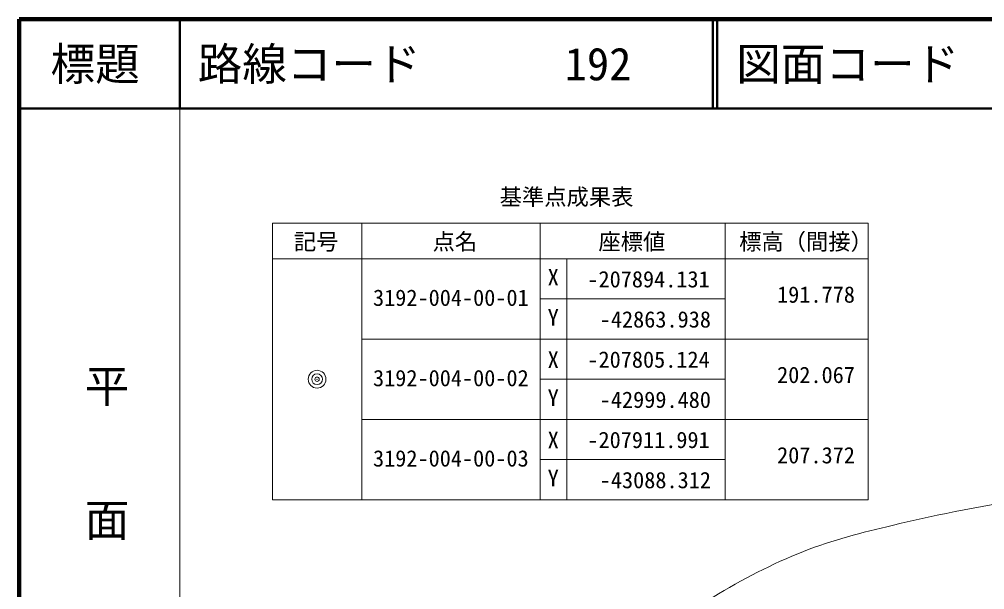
# Model space of a CAD drawing. Units: millimetres, scale not verified. Extents: x 40000 to 680003, y 20000 to 380002.
# Drawn here: x 40000 to 148236, y 316110 to 380002 of the extents above; entities that cross this region are included whole.
import ezdxf
from ezdxf.enums import TextEntityAlignment as Align

# ---------------------------------------------------------------- set-up
doc = ezdxf.new("R2010")
doc.units = ezdxf.units.MM
doc.header["$LTSCALE"] = 1000
doc.header["$PDMODE"] = 32
doc.header["$PDSIZE"] = 500
for name, color, linetype, lineweight in [('M-BMK-SRVR', 3, 'Continuous', 13), ('M-STR-HTXT', 7, 'Continuous', 13), ('M-TTL', 2, 'Continuous', 140), ('M-TTL-BAND', 7, 'Continuous', 13), ('M-TTL-LINE', 7, 'Continuous', 50), ('M-TTL-TXT', 7, 'Continuous', 50)]:
    doc.layers.add(name, color=color, linetype=linetype, lineweight=lineweight)
doc.styles.add('@ＭＳ ゴシック', font='')
doc.styles.add('ＭＳ ゴシック', font='')
doc.styles.get('@ＭＳ ゴシック').set_extended_font_data('@MS Gothic')
doc.styles.get('ＭＳ ゴシック').set_extended_font_data('MS Gothic')

msp = doc.modelspace()

# ---------------------------------------------------------------- linework, layer by layer
at = {"layer": 'M-BMK-SRVR'}
for radius in [1000, 600]:
    msp.add_circle((73385, 339683), radius, dxfattribs=at)
msp.add_point((73385, 339683), dxfattribs=at)
at = {"layer": 'M-STR-HTXT'}
for p, q in [((68384, 357183), (135154, 357183)), ((68384, 326183), (68384, 357183)), ((78385, 326183), (78385, 357183)), ((98385, 326183), (98385, 357183)), ((119154, 326183), (119154, 357183)), ((135154, 326183), (135154, 357183)), ((68384, 353183), (98385, 353183)), ((98385, 353183), (101385, 353183)), ((101385, 344183), (101385, 353183)), ((101385, 353183), (135154, 353183)), ((98385, 348683), (119154, 348683)), ((78385, 344183), (135154, 344183)), ((101385, 326183), (101385, 344183)), ((98385, 339683), (119154, 339683)), ((78385, 335183), (135154, 335183)), ((98385, 330683), (119154, 330683)), ((68384, 326183), (135154, 326183))]:
    msp.add_line(p, q, dxfattribs=at)
msp.add_open_spline([(108855, 308851), (111835, 310994), (114657, 313374), (117794, 315279), (121032, 317244), (124414, 319009), (127937, 320400), (131149, 321669), (134520, 322510), (137879, 323313), (143212, 324587), (148602, 325700), (154048, 326326), (157777, 326754), (161544, 326733), (165296, 326828), (170751, 326966), (176211, 327057), (181666, 326928), (186056, 326824), (190454, 326680), (194822, 326225), (202061, 325472), (209206, 323993), (216398, 322878)], degree=3, knots=[0, 0, 0, 0, 1, 1, 1, 2, 2, 2, 3, 3, 3, 4, 4, 4, 5, 5, 5, 6, 6, 6, 7, 7, 7, 8, 8, 8, 8], dxfattribs=at)
at = {"layer": 'M-TTL'}
for p, q in [((40000, 380002), (40000, 20000)), ((680003, 380002), (40000, 380002))]:
    msp.add_line(p, q, dxfattribs=at)
at = {"layer": 'M-TTL-BAND'}
msp.add_line((58000, 370002), (58000, 20000), dxfattribs=at)
at = {"layer": 'M-TTL-LINE'}
for p, q in [((58000, 380002), (58000, 370002)), ((117751, 380002), (117751, 370002)), ((118251, 380002), (118251, 370002)), ((40000, 370002), (680003, 370002))]:
    msp.add_line(p, q, dxfattribs=at)

# ---------------------------------------------------------------- texts
at = {"layer": 'M-STR-HTXT', "style": 'ＭＳ ゴシック'}
for s, p in [('基準点成果表', (101355, 360112)), ('記号', (73286, 355094)), ('点名', (88832, 355094)), ('座標値', (108676, 355094)), ('標高（間接）', (128203, 355094)), ('X', (99860, 351119)), ('Y', (99860, 346619)), ('X', (99860, 341876)), ('Y', (99860, 337619)), ('X', (99860, 332876)), ('Y', (99860, 328619))]:
    msp.add_text(s, height=1833, dxfattribs=at).set_placement(p, align=Align.MIDDLE_CENTER)
for s, p in [('-207894.131', (117408, 349422)), ('-42863.938', (117547, 344922)), ('-207805.124', (117408, 340422)), ('-42999.480', (117547, 335922)), ('-207911.991', (117408, 331422)), ('-43088.312', (117547, 326922))]:
    msp.add_text(s, height=1833, dxfattribs=at).set_placement(p, align=Align.BOTTOM_RIGHT)
for s, p in [('3192-004-00-01', (88385, 347350)), ('3192-004-00-02', (88385, 338350)), ('3192-004-00-03', (88385, 329350))]:
    msp.add_text(s, height=1833, dxfattribs=at).set_placement(p, align=Align.BOTTOM_CENTER)
for s, p in [('191.778', (124960, 347706)), ('202.067', (124960, 338706)), ('207.372', (124960, 329706))]:
    msp.add_text(s, height=1833, dxfattribs=at).set_placement(p, align=Align.BOTTOM_LEFT)
at = {"layer": 'M-TTL-BAND', "style": '@ＭＳ ゴシック'}
msp.add_text('平\u3000\u3000面\u3000\u3000図', height=3666, rotation=270, dxfattribs=at).set_placement((49777, 306476), align=Align.MIDDLE_RIGHT)
at = {"layer": 'M-TTL-TXT', "style": 'ＭＳ ゴシック'}
msp.add_text('標題', height=3666, dxfattribs=at).set_placement((48500, 375002), align=Align.MIDDLE_CENTER)
for s, p in [('路線コード', (60000, 375002)), ('192', (101142, 375002)), ('図面コード', (120380, 375002))]:
    msp.add_text(s, height=3666, dxfattribs=at).set_placement(p, align=Align.MIDDLE_LEFT)

doc.saveas('drawing.dxf')
